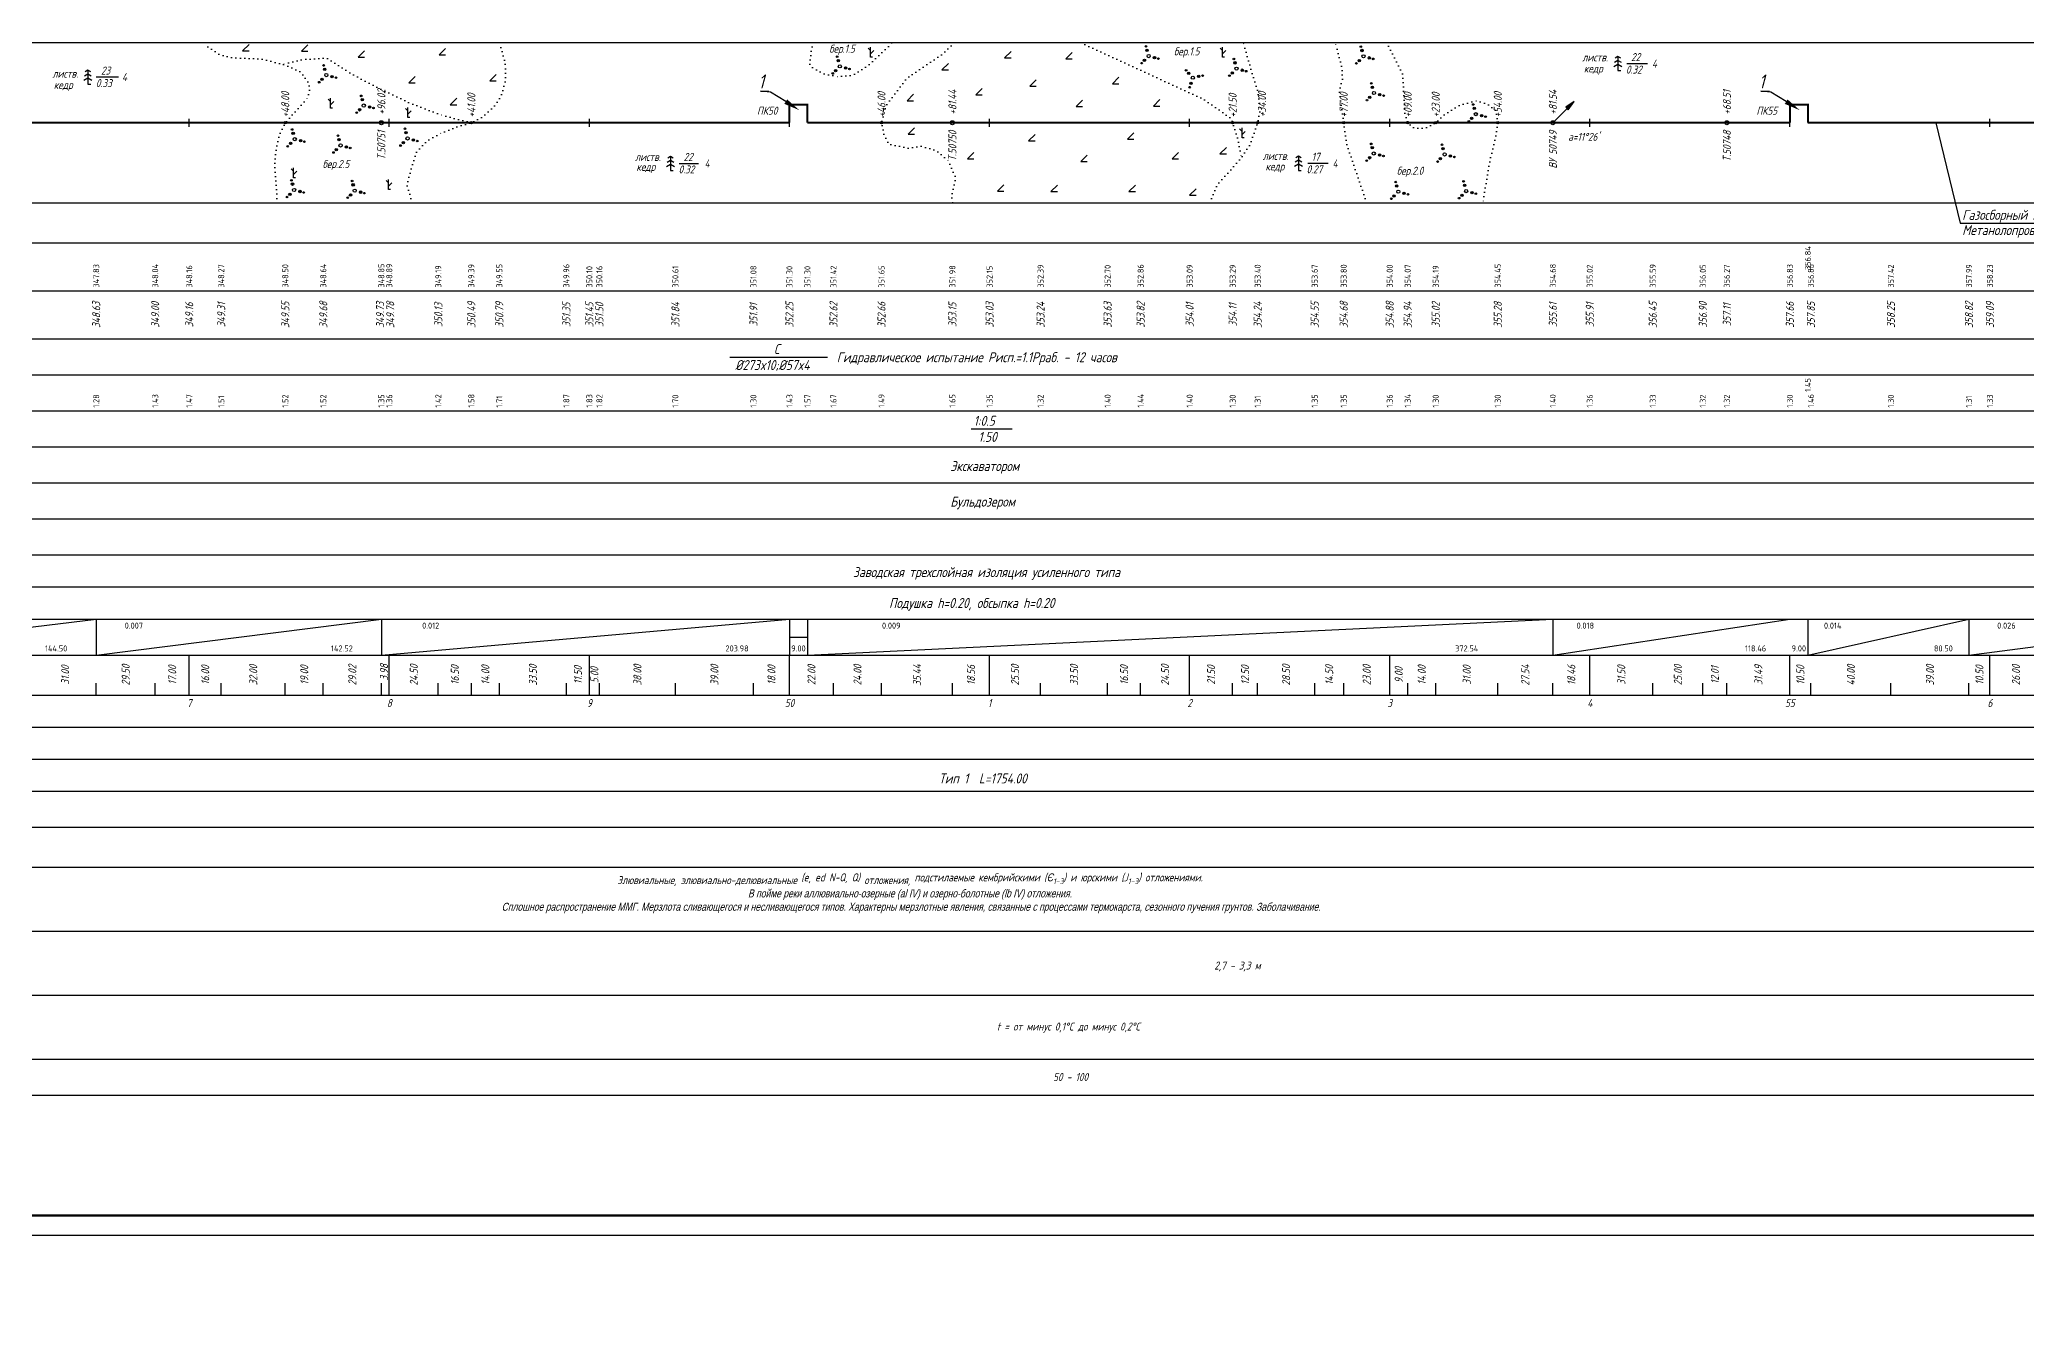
# Model space of a CAD drawing. Extents: x 0 to 1705, y -46 to 631.
# Drawn here: x 481.1 to 977.6, y 0 to 319.2 of the extents above; entities that cross this region are included whole.
import ezdxf
from ezdxf import colors
from ezdxf.entities.mleader import LeaderData, LeaderLine
from ezdxf.enums import TextEntityAlignment as Align
from ezdxf.math import Vec2, Vec3

# ---------------------------------------------------------------- set-up
doc = ezdxf.new("R2010")
doc.units = 0
doc.linetypes.add('ИИDot', pattern=[1, 0, -1])
doc.layers.add('ИИ_ОФОРМЛЕНИЕ_025', color=7, linetype='Continuous', lineweight=25)
doc.layers.add('ИИ_ПРОФИЛЬ_025', color=7, linetype='Continuous', lineweight=25)
doc.layers.add('Подвал', color=7, linetype='Continuous')
doc.layers.add('ТХ-Л', color=140, linetype='Continuous')
doc.styles.add('VNIPISIMPLEXCUR', font='simplex.shx', dxfattribs={"width": 0.8, "oblique": 15})

# ---------------------------------------------------------------- blocks, each defined once
blk = doc.blocks.new('ИИ04101')
at = {"linetype": 'Continuous', "lineweight": 25}
blk.add_hatch(color=0, dxfattribs=at).paths.add_polyline_path([(5, -0.44), (7.5, 0), (5, 0.44)])
at = {"color": 0, "linetype": 'Continuous', "lineweight": 25}
blk.add_lwpolyline([(7.5, 0), (0, 0)], dxfattribs=at)
blk.add_lwpolyline([(5, -0.44), (7.5, 0), (5, 0.44)], close=True, dxfattribs=at)
blk = doc.blocks.new('ИИ053952')
at = {"linetype": 'Continuous', "lineweight": 25}
h = blk.add_hatch(color=0, dxfattribs=at)
edge = h.paths.add_edge_path()
edge.add_arc((-1.31, 2.13), 0.2, 0, 360)
h = blk.add_hatch(color=0, dxfattribs=at)
edge = h.paths.add_edge_path()
edge.add_arc((-0.79, 1.28), 0.3, 0, 360)
h = blk.add_hatch(color=0, dxfattribs=at)
edge = h.paths.add_edge_path()
edge.add_arc((1.5, 0.04), 0.3, 0, 360)
h = blk.add_hatch(color=0, dxfattribs=at)
edge = h.paths.add_edge_path()
edge.add_arc((2.5, 0.07), 0.2, 0, 360)
h = blk.add_hatch(color=0, dxfattribs=at)
edge = h.paths.add_edge_path()
edge.add_arc((-1.19, -2.2), 0.2, 0, 360)
h = blk.add_hatch(color=0, dxfattribs=at)
edge = h.paths.add_edge_path()
edge.add_arc((-0.71, -1.32), 0.3, 0, 360)
at = {"color": 0, "linetype": 'Continuous', "lineweight": 25}
for centre, radius in [((-1.31, 2.13), 0.2), ((-0.79, 1.28), 0.3), ((0, 0), 0.4), ((1.5, 0.04), 0.3), ((2.5, 0.07), 0.2), ((-1.19, -2.2), 0.2), ((-0.71, -1.32), 0.3)]:
    blk.add_circle(centre, radius, dxfattribs=at)
blk = doc.blocks.new('ИИ05383')
at = {"color": 0, "linetype": 'Continuous', "lineweight": 25}
for points in [[(0, 1.66), (-0.59, 2.25)], [(0.5, 0), (0, 0), (0, 2.5)], [(0, 0.83), (0.83, 1.66)]]:
    blk.add_lwpolyline(points, dxfattribs=at)
blk = doc.blocks.new('ИИ05382')
at = {"color": 0, "linetype": 'Continuous', "lineweight": 25}
blk.add_lwpolyline([(1.6, 1.6), (0, 0), (1.6, 0)], dxfattribs=at)
blk = doc.blocks.new('ИИ03А2Х4')
at = {"color": 0, "linetype": 'Continuous', "lineweight": 25}
blk.add_lwpolyline([(0, 0), (0, 594), (1682, 594), (1682, 0)], close=True, dxfattribs=at)
at = {"color": 0, "linetype": 'Continuous', "lineweight": 50}
blk.add_lwpolyline([(20, 5), (20, 589), (1677, 589), (1677, 5)], close=True, dxfattribs=at)
at = {"color": 0, "linetype": 'Continuous', "style": 'VNIPISIMPLEXCUR', "oblique": 15, "width": 0.8, "flags": 8}
blk.add_attdef('FORMAT', text='', height=2.5, dxfattribs=at).set_placement((1677, 1.25), align=Align.RIGHT)
blk = doc.blocks.new('ИИ053672А')
at = {"color": 0, "linetype": 'Continuous'}
for points in [[(1, 0.92), (0, 1.5), (-1, 0.92)], [(0.85, 2.01), (0, 2.5), (-0.85, 2.01)], [(0.7, 3.1), (0, 3.5), (-0.7, 3.1)], [(0, 3.5), (0, 0), (0.7, 0)]]:
    blk.add_lwpolyline(points, dxfattribs=at)
at = {"color": 0, "linetype": 'Continuous', "style": 'VNIPISIMPLEXCUR', "oblique": 15, "width": 0.8}
blk.add_attdef('RACE2', text='', height=2, dxfattribs=at).set_placement((-2, 1.25), align=Align.TOP_RIGHT)
blk.add_attdef('RACE1', text='', height=2, dxfattribs=at).set_placement((-2, 2.25), align=Align.RIGHT)
blk.add_attdef('HEIGHT', (2, 2.25), '', height=2, dxfattribs=at)
blk.add_attdef('THICKNESS', text='', height=2, dxfattribs=at).set_placement((2, 1.25), align=Align.TOP_LEFT)
blk.add_attdef('DISTANCE', text='', height=2, dxfattribs=at).set_placement((8.5, 1.75), align=Align.MIDDLE_LEFT)
blk = doc.blocks.new('ИИ15002')
at = {"linetype": 'Continuous', "lineweight": 25}
h = blk.add_hatch(color=0, dxfattribs=at)
edge = h.paths.add_edge_path()
edge.add_arc((0, 0), 0.3, 0, 360)
at = {"color": 0, "linetype": 'Continuous', "lineweight": 25}
blk.add_circle((0, 0), 0.3, dxfattribs=at)
at = {"color": 0, "linetype": 'Continuous', "style": 'VNIPISIMPLEXCUR', "oblique": 15, "width": 0.8}
blk.add_attdef('STATIONING', (1, 1.3), '', height=2, rotation=90, dxfattribs=at)
at = {"color": 7, "linetype": 'Continuous', "style": 'VNIPISIMPLEXCUR', "oblique": 15, "width": 0.8}
blk.add_attdef('HEIGHT', text='', height=2, dxfattribs=at).set_placement((0, -1.3), align=Align.TOP_CENTER)

msp = doc.modelspace()

# ---------------------------------------------------------------- linework, layer by layer
at = {"layer": 'ИИ_ПРОФИЛЬ_025', "flags": 128}
for points in [[(118.499, 318.453), (1168.499, 318.453)], [(877.778, 313.211), (882.89, 313.211)], [(495.275, 309.946), (500.795, 309.946)], [(422.999, 298.453), (668.499, 298.453)], [(518.499, 297.453), (518.499, 299.453)], [(568.499, 297.453), (568.499, 299.453)], [(618.499, 297.453), (618.499, 299.453)], [(668.499, 297.453), (668.499, 299.453)], [(672.999, 298.453), (918.499, 298.453)], [(718.499, 297.453), (718.499, 299.453)], [(768.499, 297.453), (768.499, 299.453)], [(818.499, 297.453), (818.499, 299.453)], [(868.499, 297.453), (868.499, 299.453)], [(918.499, 297.453), (918.499, 299.453)], [(922.999, 298.453), (1168.499, 298.453)], [(968.499, 297.453), (968.499, 299.453)], [(640.966, 288.253), (645.775, 288.253)], [(798.031, 288.376), (803.142, 288.376)], [(118.499, 278.453), (1168.499, 278.453)], [(268.499, 268.453), (1168.499, 268.453)], [(268.499, 256.453), (1168.499, 256.453)], [(268.499, 244.453), (1168.499, 244.453)], [(268.499, 235.453), (1168.499, 235.453)], [(268.499, 226.453), (1168.499, 226.453)], [(268.499, 217.453), (1168.499, 217.453)], [(268.499, 208.453), (1168.499, 208.453)], [(268.499, 199.453), (1168.499, 199.453)], [(268.499, 190.453), (1168.499, 190.453)], [(268.499, 182.453), (1168.499, 182.453)], [(268.499, 174.453), (1168.499, 174.453)], [(118.499, 165.453), (1168.499, 165.453)], [(518.499, 155.453), (518.499, 165.453)], [(568.499, 155.453), (568.499, 165.453)], [(618.499, 155.453), (618.499, 165.453)], [(668.499, 155.453), (668.499, 165.453)], [(718.499, 155.453), (718.499, 165.453)], [(768.499, 155.453), (768.499, 165.453)], [(818.499, 155.453), (818.499, 165.453)], [(868.499, 155.453), (868.499, 165.453)], [(918.499, 155.453), (918.499, 165.453)], [(968.499, 155.453), (968.499, 165.453)], [(118.499, 155.453), (1168.499, 155.453)], [(495.249, 155.453), (495.249, 158.453)], [(509.999, 155.453), (509.999, 158.453)], [(526.499, 155.453), (526.499, 158.453)], [(542.499, 155.453), (542.499, 158.453)], [(551.999, 155.453), (551.999, 158.453)], [(566.509, 155.453), (566.509, 158.453)], [(580.749, 155.453), (580.749, 158.453)], [(588.999, 155.453), (588.999, 158.453)], [(595.999, 155.453), (595.999, 158.453)], [(612.749, 155.453), (612.749, 158.453)], [(620.999, 155.453), (620.999, 158.453)], [(639.999, 155.453), (639.999, 158.453)], [(659.499, 155.453), (659.499, 158.453)], [(679.499, 155.453), (679.499, 158.453)], [(691.499, 155.453), (691.499, 158.453)], [(709.219, 155.453), (709.219, 158.453)], [(731.249, 155.453), (731.249, 158.453)], [(747.999, 155.453), (747.999, 158.453)], [(756.249, 155.453), (756.249, 158.453)], [(779.249, 155.453), (779.249, 158.453)], [(785.499, 155.453), (785.499, 158.453)], [(799.749, 155.453), (799.749, 158.453)], [(806.999, 155.453), (806.999, 158.453)], [(822.999, 155.453), (822.999, 158.453)], [(829.999, 155.453), (829.999, 158.453)], [(845.499, 155.453), (845.499, 158.453)], [(859.269, 155.453), (859.269, 158.453)], [(884.249, 155.453), (884.249, 158.453)], [(896.749, 155.453), (896.749, 158.453)], [(902.754, 155.453), (902.754, 158.453)], [(923.749, 155.453), (923.749, 158.453)], [(943.749, 155.453), (943.749, 158.453)], [(963.249, 155.453), (963.249, 158.453)], [(268.499, 147.453), (1168.499, 147.453)], [(268.499, 139.453), (1168.499, 139.453)], [(268.499, 131.453), (1168.499, 131.453)], [(268.499, 122.453), (1168.499, 122.453)], [(268.499, 112.453), (1168.499, 112.453)], [(268.499, 96.453), (1168.499, 96.453)], [(268.499, 80.453), (1168.499, 80.453)], [(118.499, 64.453), (1168.499, 64.453)], [(118.499, 55.453), (1168.499, 55.453)], [(118.499, 25.453), (1168.499, 25.453)]]:
    msp.add_lwpolyline(points, dxfattribs=at)
at = {"layer": 'ИИ_ПРОФИЛЬ_025', "linetype": 'ИИDot', "flags": 128}
for points in [[(540.494, 278.453), (540.214, 283.123), (539.805, 287.78), (540.267, 292.377), (541.19, 295.854), (542.499, 298.453), (547.978, 304.478), (548.602, 306.267), (548.345, 308.414), (546.297, 311.185), (542.004, 313.038), (536.382, 314.394), (529.45, 314.656), (526.217, 315.408), (522.993, 317.539), (522.618, 318.453)], [(574.201, 278.453), (572.915, 282.973), (573.934, 286.766), (575.308, 291.12), (577.952, 293.959), (581.354, 295.814), (585.344, 297.401), (588.999, 298.453), (591.789, 299.885), (595.201, 303.07), (596.633, 305.659), (597.523, 309.013), (597.48, 313.403), (596.452, 317.036), (595.922, 318.453)], [(674.479, 318.453), (673.997, 316.814), (673.57, 313.107), (674.121, 312.284), (677.438, 310.516), (680.468, 310.023), (684.392, 310.323), (688.315, 312.871), (694.254, 318.453)], [(709.677, 318.453), (706.789, 315.622), (697.867, 309.593), (692.653, 302.81), (691.499, 298.453), (692.005, 296.212), (692.104, 295.598), (693.358, 293.115), (698.093, 292.12), (701.408, 292.6), (705.305, 291.455), (708.163, 289.029), (710.049, 284.642), (709.006, 280.191), (709.244, 278.453)], [(741.3, 318.453), (758.182, 310.672), (772.079, 304.277), (778.779, 299.593), (779.249, 298.453), (780.597, 294.23), (781.405, 289.614)], [(773.55, 278.453), (775.314, 282.871), (781.405, 289.614), (783.609, 293.064), (785.499, 298.453), (786.219, 301.945), (785.4, 306.811), (783.951, 311.334), (781.924, 318.453)], [(812.74, 278.453), (807.784, 292.962), (806.999, 298.453), (805.903, 306.308), (806.676, 309.248), (806.636, 311.885), (804.923, 318.453)], [(817.552, 318.453), (818.379, 317.332), (821.732, 310.555), (822.289, 300.666), (822.999, 298.453), (824.674, 297.069), (827.396, 297.084), (829.999, 298.453), (831.739, 300.152), (835.661, 302.71), (840.098, 303.94), (842.933, 303.108), (845.082, 301.481), (845.499, 298.453), (844.826, 294.135), (843.573, 289.254), (841.75, 278.453)], [(588.999, 298.453), (581.485, 300.359), (573.577, 303.42), (567.106, 306.485), (559.186, 310.556), (552.915, 314.628), (546.687, 314.228), (542.004, 313.038)]]:
    msp.add_lwpolyline(points, dxfattribs=at)
at = {"layer": 'ИИ_ПРОФИЛЬ_025'}
for centre in [(566.509, 298.453), (709.219, 298.453), (859.269, 298.453), (902.754, 298.453)]:
    msp.add_circle(centre, 0.5, dxfattribs=at)
at = {"layer": 'Подвал'}
for p, q in [((422.999, 165.453), (495.249, 174.453)), ((495.249, 174.453), (495.249, 165.453)), ((495.249, 174.453), (495.249, 165.453)), ((495.249, 165.453), (566.508, 174.453)), ((566.508, 174.453), (566.508, 165.453)), ((566.508, 174.453), (566.508, 165.453)), ((566.508, 165.453), (668.499, 174.453)), ((668.499, 174.453), (668.499, 165.453)), ((668.499, 174.453), (668.499, 165.453)), ((672.999, 174.453), (672.999, 165.453)), ((672.999, 174.453), (672.999, 165.453)), ((672.999, 165.453), (859.269, 174.453)), ((859.269, 174.453), (859.269, 165.453)), ((859.269, 174.453), (859.269, 165.453)), ((859.269, 165.453), (918.499, 174.453)), ((922.999, 174.453), (922.999, 165.453)), ((922.999, 174.453), (922.999, 165.453)), ((922.999, 165.453), (963.249, 174.453)), ((963.249, 174.453), (963.249, 165.453)), ((963.249, 174.453), (963.249, 165.453)), ((963.249, 165.453), (1033.859, 174.453)), ((668.499, 169.953), (672.999, 169.953))]:
    msp.add_line(p, q, dxfattribs=at)
at = {"layer": 'ТХ-Л', "const_width": 0.5}
for points in [[(668.499, 298.453), (668.499, 302.953), (672.999, 302.953), (672.999, 298.453)], [(918.499, 298.453), (918.499, 302.953), (922.999, 302.953), (922.999, 298.453)], [(422.999, 298.453), (668.499, 298.453)], [(672.999, 298.453), (918.499, 298.453)], [(922.999, 298.453), (1168.499, 298.453)]]:
    msp.add_lwpolyline(points, dxfattribs=at)
at = {"layer": 'ТХ-Л', "flags": 128}
msp.add_lwpolyline([(954.961, 298.453), (961.085, 273.391), (1008.174, 273.391)], dxfattribs=at)
at = {"layer": 'ТХ-Л'}
for points in [[(653.6, 239.886), (677.988, 239.886)], [(713.915, 221.952), (724.172, 221.952)]]:
    msp.add_lwpolyline(points, dxfattribs=at)

# ---------------------------------------------------------------- block references
at = {"layer": 'ИИ_ОФОРМЛЕНИЕ_025'}
msp.add_blockref('ИИ03А2Х4', (23.499, 20.453), dxfattribs=at)
at = {"layer": 'ИИ_ПРОФИЛЬ_025'}
for name, p, rotation in [('ИИ05382', (531.853, 316.389), 359.9998644233978), ('ИИ05382', (546.519, 316.329), 359.9998644233978), ('ИИ053952', (758.268, 315.101), 343.6268088678422), ('ИИ053952', (552.745, 310.346), 343.6268088678422), ('ИИ05382', (560.74, 314.815), 359.9998644233978), ('ИИ05382', (580.966, 315.391), 359.9998644233978), ('ИИ053952', (681.083, 312.532), 343.6268088678422), ('ИИ05383', (688.788, 314.848), 359.9998644233978), ('ИИ05382', (706.614, 311.685), 359.9998644233978), ('ИИ05382', (722.278, 314.676), 359.9998644233978), ('ИИ05382', (737.542, 314.377), 359.9998644233978), ('ИИ05383', (776.729, 314.852), 359.9998644233978), ('ИИ053952', (780.214, 311.958), 343.6268088678422), ('ИИ053952', (811.946, 315.039), 343.6268088678422), ('ИИ05382', (573.4, 308.403), 359.9998644233978), ('ИИ05382', (593.608, 308.881), 359.9998644233978), ('ИИ05382', (728.563, 307.596), 359.9998644233978), ('ИИ05382', (749.215, 308.194), 359.9998644233978), ('ИИ053952', (769.298, 309.702), 10.56827929722244), ('ИИ053952', (814.563, 305.865), 343.6268088678422), ('ИИ05383', (553.844, 302.066), 359.9998644233978), ('ИИ053952', (562.122, 302.739), 343.6268088678422), ('ИИ05382', (583.743, 302.946), 359.9998644233978), ('ИИ05382', (697.884, 303.953), 359.9998644233978), ('ИИ05382', (715.095, 305.402), 359.9998644233978), ('ИИ05382', (740.136, 302.51), 359.9998644233978), ('ИИ05382', (759.491, 302.61), 359.9998644233978), ('ИИ053952', (840.03, 300.587), 343.6268088678422), ('ИИ04101', (859.269, 298.453), 45), ('ИИ05383', (573.161, 299.765), 359.9998644233978), ('ИИ053952', (544.869, 294.348), 343.6268088678422), ('ИИ053952', (556.312, 292.78), 343.6268088678422), ('ИИ053952', (573.068, 294.518), 343.6268088678422), ('ИИ05382', (698.131, 295.605), 359.9998644233978), ('ИИ05382', (728.264, 293.934), 359.9998644233978), ('ИИ05382', (752.935, 294.325), 359.9998644233978), ('ИИ05383', (781.591, 294.635), 359.9998644233978), ('ИИ053952', (814.519, 290.75), 343.6268088678422), ('ИИ053952', (832.233, 290.523), 343.6268088678422), ('ИИ05382', (712.999, 289.447), 359.9998644233978), ('ИИ05382', (741.334, 288.749), 359.9998644233978), ('ИИ05382', (764.109, 289.439), 359.9998644233978), ('ИИ05382', (776.081, 290.635), 359.9998644233978), ('ИИ053952', (544.7, 281.652), 343.6268088678422), ('ИИ05383', (544.571, 284.702), 359.9998644233978), ('ИИ053952', (559.858, 281.483), 343.6268088678422), ('ИИ05383', (568.307, 281.779), 359.9998644233978), ('ИИ053952', (820.651, 281.216), 343.6268088678422), ('ИИ053952', (837.608, 281.368), 343.6268088678422), ('ИИ05382', (720.482, 281.369), 359.9998644233978), ('ИИ05382', (733.851, 281.269), 359.9998644233978), ('ИИ05382', (753.334, 281.261), 359.9998644233978), ('ИИ05382', (768.498, 280.364), 359.9998644233978)]:
    msp.add_blockref(name, p, dxfattribs=dict(at, rotation=rotation))
ref = msp.add_blockref('ИИ053672А', (875.538, 311.471), dxfattribs=dict(at, rotation=359.9998644233978))
ref.add_attrib('RACE1', 'листв.', dxfattribs={"layer": '0', "color": 0, "linetype": 'Continuous', "height": 2, "rotation": 359.99986, "style": 'VNIPISIMPLEXCUR', "oblique": 15, "width": 0.8}).set_placement((873.041, 313.787), align=Align.RIGHT)
ref.add_attrib('RACE2', 'кедр', dxfattribs={"layer": '0', "color": 0, "linetype": 'Continuous', "height": 2, "rotation": 359.99986, "style": 'VNIPISIMPLEXCUR', "oblique": 15, "width": 0.8}).set_placement((871.744, 312.997), align=Align.TOP_RIGHT)
ref.add_attrib('HEIGHT', '22', (878.82, 313.85), dxfattribs={"layer": '0', "color": 0, "linetype": 'Continuous', "height": 2, "rotation": 359.99986, "style": 'VNIPISIMPLEXCUR', "oblique": 15, "width": 0.8})
ref.add_attrib('THICKNESS', '0.32', dxfattribs={"layer": '0', "color": 0, "linetype": 'Continuous', "height": 2, "rotation": 359.99986, "style": 'VNIPISIMPLEXCUR', "oblique": 15, "width": 0.8}).set_placement((877.538, 312.721), align=Align.TOP_LEFT)
ref.add_attrib('DISTANCE', '4', dxfattribs={"layer": '0', "color": 0, "linetype": 'Continuous', "height": 2, "rotation": 359.99986, "style": 'VNIPISIMPLEXCUR', "oblique": 15, "width": 0.8}).set_placement((884.038, 313.221), align=Align.MIDDLE_LEFT)
ref = msp.add_blockref('ИИ053672А', (493.177, 308.096), dxfattribs=dict(at, rotation=359.9998644233978))
ref.add_attrib('RACE1', 'листв.', dxfattribs={"layer": '0', "color": 0, "linetype": 'Continuous', "height": 2, "rotation": 359.99986, "style": 'VNIPISIMPLEXCUR', "oblique": 15, "width": 0.8}).set_placement((490.725, 309.702), align=Align.RIGHT)
ref.add_attrib('RACE2', 'кедр', dxfattribs={"layer": '0', "color": 0, "linetype": 'Continuous', "height": 2, "rotation": 359.99986, "style": 'VNIPISIMPLEXCUR', "oblique": 15, "width": 0.8}).set_placement((489.372, 308.886), align=Align.TOP_RIGHT)
ref.add_attrib('HEIGHT', '23', (496.46, 310.475), dxfattribs={"layer": '0', "color": 0, "linetype": 'Continuous', "height": 2, "rotation": 359.99986, "style": 'VNIPISIMPLEXCUR', "oblique": 15, "width": 0.8})
ref.add_attrib('THICKNESS', '0.33', dxfattribs={"layer": '0', "color": 0, "linetype": 'Continuous', "height": 2, "rotation": 359.99986, "style": 'VNIPISIMPLEXCUR', "oblique": 15, "width": 0.8}).set_placement((495.177, 309.346), align=Align.TOP_LEFT)
ref.add_attrib('DISTANCE', '4', dxfattribs={"layer": '0', "color": 0, "linetype": 'Continuous', "height": 2, "rotation": 359.99986, "style": 'VNIPISIMPLEXCUR', "oblique": 15, "width": 0.8}).set_placement((501.677, 309.846), align=Align.MIDDLE_LEFT)
for p, values in [((542.499, 298.453), {'STATIONING': '+48.00'}), ((588.999, 298.453), {'STATIONING': '+41.00'}), ((691.499, 298.453), {'STATIONING': '+46.00'}), ((779.249, 298.453), {'STATIONING': '+21.50'}), ((806.999, 298.453), {'STATIONING': '+77.00'}), ((822.999, 298.453), {'STATIONING': '+09.00'}), ((829.999, 298.453), {'STATIONING': '+23.00'}), ((845.499, 298.453), {'STATIONING': '+54.00'})]:
    msp.add_blockref('ИИ15002', p, dxfattribs=at).add_auto_attribs(values)
ref = msp.add_blockref('ИИ15002', (785.499, 298.453), dxfattribs=at)
ref.add_attrib('STATIONING', '+34.00', (787.59, 299.876), dxfattribs={"layer": '0', "color": 0, "linetype": 'Continuous', "height": 2, "rotation": 90, "style": 'VNIPISIMPLEXCUR', "oblique": 15, "width": 0.8})
ref = msp.add_blockref('ИИ053672А', (638.771, 286.527), dxfattribs=dict(at, rotation=359.9998644233978))
ref.add_attrib('RACE1', 'листв.', dxfattribs={"layer": '0', "color": 0, "linetype": 'Continuous', "height": 2, "rotation": 359.99986, "style": 'VNIPISIMPLEXCUR', "oblique": 15, "width": 0.8}).set_placement((636.319, 288.901), align=Align.RIGHT)
ref.add_attrib('RACE2', 'кедр', dxfattribs={"layer": '0', "color": 0, "linetype": 'Continuous', "height": 2, "rotation": 359.99986, "style": 'VNIPISIMPLEXCUR', "oblique": 15, "width": 0.8}).set_placement((634.966, 288.415), align=Align.TOP_RIGHT)
ref.add_attrib('HEIGHT', '22', (642.053, 288.905), dxfattribs={"layer": '0', "color": 0, "linetype": 'Continuous', "height": 2, "rotation": 359.99986, "style": 'VNIPISIMPLEXCUR', "oblique": 15, "width": 0.8})
ref.add_attrib('THICKNESS', '0.32', dxfattribs={"layer": '0', "color": 0, "linetype": 'Continuous', "height": 2, "rotation": 359.99986, "style": 'VNIPISIMPLEXCUR', "oblique": 15, "width": 0.8}).set_placement((640.771, 287.777), align=Align.TOP_LEFT)
ref.add_attrib('DISTANCE', '4', dxfattribs={"layer": '0', "color": 0, "linetype": 'Continuous', "height": 2, "rotation": 359.99986, "style": 'VNIPISIMPLEXCUR', "oblique": 15, "width": 0.8}).set_placement((647.271, 288.277), align=Align.MIDDLE_LEFT)
ref = msp.add_blockref('ИИ053672А', (795.709, 286.552), dxfattribs=dict(at, rotation=359.9998644233978))
ref.add_attrib('RACE1', 'листв.', dxfattribs={"layer": '0', "color": 0, "linetype": 'Continuous', "height": 2, "rotation": 359.99986, "style": 'VNIPISIMPLEXCUR', "oblique": 15, "width": 0.8}).set_placement((793.194, 289.146), align=Align.RIGHT)
ref.add_attrib('RACE2', 'кедр', dxfattribs={"layer": '0', "color": 0, "linetype": 'Continuous', "height": 2, "rotation": 359.99986, "style": 'VNIPISIMPLEXCUR', "oblique": 15, "width": 0.8}).set_placement((792.17, 288.525), align=Align.TOP_RIGHT)
ref.add_attrib('HEIGHT', '17', (798.991, 288.931), dxfattribs={"layer": '0', "color": 0, "linetype": 'Continuous', "height": 2, "rotation": 359.99986, "style": 'VNIPISIMPLEXCUR', "oblique": 15, "width": 0.8})
ref.add_attrib('THICKNESS', '0.27', dxfattribs={"layer": '0', "color": 0, "linetype": 'Continuous', "height": 2, "rotation": 359.99986, "style": 'VNIPISIMPLEXCUR', "oblique": 15, "width": 0.8}).set_placement((797.709, 287.802), align=Align.TOP_LEFT)
ref.add_attrib('DISTANCE', '4', dxfattribs={"layer": '0', "color": 0, "linetype": 'Continuous', "height": 2, "rotation": 359.99986, "style": 'VNIPISIMPLEXCUR', "oblique": 15, "width": 0.8}).set_placement((804.209, 288.302), align=Align.MIDDLE_LEFT)

# ---------------------------------------------------------------- texts
at = {"layer": 'ИИ_ПРОФИЛЬ_025', "style": 'VNIPISIMPLEXCUR', "oblique": 15, "width": 0.8}
for s, p in [('бер.1.5', (678.443, 315.939)), ('бер.1.5', (764.576, 315.274)), ('бер.2.5', (551.825, 287.146)), ('бер.2.0', (820.273, 285.454))]:
    msp.add_text(s, height=2, rotation=359.99986, dxfattribs=at).set_placement(p)
for s, p in [('+96.02', (566.509, 300.453)), ('+81.44', (709.219, 300.453)), ('+81.54', (859.269, 300.453)), ('+68.51', (902.754, 300.453))]:
    msp.add_text(s, height=2, rotation=90, dxfattribs=at).set_placement(p, align=Align.MIDDLE_LEFT)
for s, p in [('ПК50', (662.934, 300.453)), ('ПК55', (912.738, 300.453)), ('7', (518.499, 152.453)), ('8', (568.499, 152.453)), ('9', (618.499, 152.453)), ('50', (668.499, 152.453)), ('1', (718.499, 152.453)), ('2', (768.499, 152.453)), ('3', (818.499, 152.453)), ('4', (868.499, 152.453)), ('55', (918.499, 152.453)), ('6', (968.499, 152.453))]:
    msp.add_text(s, height=2, dxfattribs=at).set_placement(p, align=Align.CENTER)
for s, p in [('Т.50751', (566.509, 296.453)), ('Т.50750', (709.219, 296.453)), ('ВУ 50749', (859.269, 296.453)), ('Т.50748', (902.754, 296.453))]:
    msp.add_text(s, height=2, rotation=90, dxfattribs=at).set_placement(p, align=Align.MIDDLE_RIGHT)
msp.add_text("a=11°26'", height=2, dxfattribs=at).set_placement((863.105, 293.923))
for s, p in [('348.63', (496.249, 250.453)), ('349.00', (510.999, 250.453)), ('349.16', (519.499, 250.453)), ('349.31', (527.499, 250.453)), ('349.55', (543.499, 250.453)), ('349.68', (552.999, 250.453)), ('349.73', (567.196, 250.453)), ('349.78', (569.733, 250.453)), ('350.13', (581.749, 250.453)), ('350.49', (589.999, 250.453)), ('350.79', (596.999, 250.453)), ('351.35', (613.749, 250.453)), ('351.45', (619.499, 250.453)), ('351.50', (621.999, 250.453)), ('351.84', (640.999, 250.453)), ('351.91', (660.499, 250.453)), ('352.25', (669.499, 250.453)), ('352.62', (680.499, 250.453)), ('352.66', (692.499, 250.453)), ('353.15', (710.219, 250.453)), ('353.03', (719.499, 250.453)), ('353.24', (732.249, 250.453)), ('353.63', (748.999, 250.453)), ('353.82', (757.249, 250.453)), ('354.01', (769.499, 250.453)), ('354.11', (780.249, 250.453)), ('354.24', (786.499, 250.453)), ('354.55', (800.749, 250.453)), ('354.68', (807.999, 250.453)), ('354.88', (819.499, 250.453)), ('354.94', (823.999, 250.453)), ('355.02', (830.999, 250.453)), ('355.28', (846.499, 250.453)), ('355.61', (860.269, 250.453)), ('355.91', (869.499, 250.453)), ('356.45', (885.249, 250.453)), ('356.90', (897.749, 250.453)), ('357.11', (903.754, 250.453)), ('357.66', (919.499, 250.453)), ('357.85', (924.749, 250.453)), ('358.25', (944.749, 250.453)), ('358.82', (964.249, 250.453)), ('359.09', (969.499, 250.453))]:
    msp.add_text(s, height=2, rotation=90, dxfattribs=at).set_placement(p, align=Align.CENTER)
for s, p in [('31.00', (487.499, 160.453)), ('29.50', (502.624, 160.453)), ('17.00', (514.249, 160.453)), ('16.00', (522.499, 160.453)), ('32.00', (534.499, 160.453)), ('19.00', (547.249, 160.453)), ('29.02', (559.254, 160.453)), ('3.98', (567.17, 161.133)), ('24.50', (574.624, 160.453)), ('16.50', (584.874, 160.453)), ('14.00', (592.499, 160.453)), ('33.50', (604.374, 160.453)), ('11.50', (615.624, 160.453)), ('5.00', (619.749, 160.453)), ('38.00', (630.499, 160.453)), ('39.00', (649.749, 160.453)), ('18.00', (663.999, 160.453)), ('22.00', (673.999, 160.453)), ('24.00', (685.499, 160.453)), ('35.44', (700.359, 160.453)), ('18.56', (713.859, 160.453)), ('25.50', (724.874, 160.453)), ('33.50', (739.624, 160.453)), ('16.50', (752.124, 160.453)), ('24.50', (762.374, 160.453)), ('21.50', (773.874, 160.453)), ('12.50', (782.374, 160.453)), ('28.50', (792.624, 160.453)), ('14.50', (803.374, 160.453)), ('23.00', (812.749, 160.453)), ('9.00', (820.749, 160.453)), ('14.00', (826.499, 160.453)), ('31.00', (837.749, 160.453)), ('27.54', (852.384, 160.453)), ('18.46', (863.884, 160.453)), ('31.50', (876.374, 160.453)), ('25.00', (890.499, 160.453)), ('12.01', (899.752, 160.453)), ('31.49', (910.627, 160.453)), ('10.50', (921.124, 160.453)), ('40.00', (933.749, 160.453)), ('39.00', (953.499, 160.453)), ('10.50', (965.874, 160.453)), ('26.00', (974.999, 160.453))]:
    msp.add_text(s, height=2, rotation=90, dxfattribs=at).set_placement(p, align=Align.MIDDLE_CENTER)
for s, p in [('2,7 - 3,3 м', (780.453, 88.872)), ('t = от минус 0,1%%DC до минус 0,2%%DC ', (738.743, 73.636)), ('50 - 100', (738.743, 61.027))]:
    msp.add_text(s, height=2, dxfattribs=at).set_placement(p, align=Align.TOP_CENTER)
at = {"layer": 'ИИ_ПРОФИЛЬ_025', "insert": (698.613, 110.228), "char_height": 2, "width": 248.67014, "attachment_point": 2, "style": 'VNIPISIMPLEXCUR'}
msp.add_mtext('Элювиальные, элювиально-делювиальные {\\A1;(e, ed N-Q, Q)} отложени{\\A1;я, подстилаемые кембрийскими (\\fArial|b0|i0|c204|p34;Є\\Fsimplex|c204;\\H0.7x;\\S^ 1-3;\\H1.4286x;) и \\H0.99998x;юрскими (J\\H0.7x;\\S^ 1-3;\\H1.4286x;) отложениями.\\P\\Fc:\\3dservice\\simplex|c204;\\H0.99998x;В пойме реки аллювиально-озерные (al IV) и озерно-болотные (lb IV) отложения.\\P Сплошное распространение ММГ. Мерзлота сливающегося и несливающегося типов. Характерны мерзлотные явления, связанные с процессами термокарста, сезонного пучения грунтов. Заболачивание.}', dxfattribs=at)
at = {"layer": 'Подвал', "char_height": 1.5, "attachment_point": 4, "rotation": 89.99998, "style": 'VNIPISIMPLEXCUR'}
for s, insert in [('\\W0.800;\\W0.8;\\Q0.0;356.84', (922.999, 261.653)), ('\\W0.800;\\W0.8;\\Q0.0;347.83', (495.249, 257.253)), ('\\W0.800;\\W0.8;\\Q0.0;348.04', (509.999, 257.253)), ('\\W0.800;\\W0.8;\\Q0.0;348.16', (518.499, 257.253)), ('\\W0.800;\\W0.8;\\Q0.0;348.27', (526.499, 257.253)), ('\\W0.800;\\W0.8;\\Q0.0;348.50', (542.499, 257.253)), ('\\W0.800;\\W0.8;\\Q0.0;348.64', (551.999, 257.253)), ('\\W0.800;\\W0.8;\\Q0.0;348.85', (566.508, 257.253)), ('\\W0.800;\\W0.8;\\Q0.0;348.89', (568.499, 257.253)), ('\\W0.800;\\W0.8;\\Q0.0;349.19', (580.749, 257.253)), ('\\W0.800;\\W0.8;\\Q0.0;349.39', (588.999, 257.253)), ('\\W0.800;\\W0.8;\\Q0.0;349.55', (595.999, 257.253)), ('\\W0.800;\\W0.8;\\Q0.0;349.96', (612.749, 257.253)), ('\\W0.800;\\W0.8;\\Q0.0;350.10', (618.499, 257.253)), ('\\W0.800;\\W0.8;\\Q0.0;350.16', (620.999, 257.253)), ('\\W0.800;\\W0.8;\\Q0.0;350.61', (639.999, 257.253)), ('\\W0.800;\\W0.8;\\Q0.0;351.08', (659.499, 257.253)), ('\\W0.800;\\W0.8;\\Q0.0;351.30', (668.499, 257.253)), ('\\W0.800;\\W0.8;\\Q0.0;351.30', (672.999, 257.253)), ('\\W0.800;\\W0.8;\\Q0.0;351.42', (679.499, 257.253)), ('\\W0.800;\\W0.8;\\Q0.0;351.65', (691.499, 257.253)), ('\\W0.800;\\W0.8;\\Q0.0;351.98', (709.219, 257.253)), ('\\W0.800;\\W0.8;\\Q0.0;352.15', (718.499, 257.253)), ('\\W0.800;\\W0.8;\\Q0.0;352.39', (731.249, 257.253)), ('\\W0.800;\\W0.8;\\Q0.0;352.70', (747.999, 257.253)), ('\\W0.800;\\W0.8;\\Q0.0;352.86', (756.249, 257.253)), ('\\W0.800;\\W0.8;\\Q0.0;353.09', (768.499, 257.253)), ('\\W0.800;\\W0.8;\\Q0.0;353.29', (779.249, 257.253)), ('\\W0.800;\\W0.8;\\Q0.0;353.40', (785.499, 257.253)), ('\\W0.800;\\W0.8;\\Q0.0;353.67', (799.749, 257.253)), ('\\W0.800;\\W0.8;\\Q0.0;353.80', (806.999, 257.253)), ('\\W0.800;\\W0.8;\\Q0.0;354.00', (818.499, 257.253)), ('\\W0.800;\\W0.8;\\Q0.0;354.07', (822.999, 257.253)), ('\\W0.800;\\W0.8;\\Q0.0;354.19', (829.999, 257.253)), ('\\W0.800;\\W0.8;\\Q0.0;354.45', (845.499, 257.253)), ('\\W0.800;\\W0.8;\\Q0.0;354.68', (859.269, 257.253)), ('\\W0.800;\\W0.8;\\Q0.0;355.02', (868.499, 257.253)), ('\\W0.800;\\W0.8;\\Q0.0;355.59', (884.249, 257.253)), ('\\W0.800;\\W0.8;\\Q0.0;356.05', (896.749, 257.253)), ('\\W0.800;\\W0.8;\\Q0.0;356.27', (902.754, 257.253)), ('\\W0.800;\\W0.8;\\Q0.0;356.83', (918.499, 257.253)), ('\\W0.800;\\W0.8;\\Q0.0;356.86', (923.749, 257.253)), ('\\W0.800;\\W0.8;\\Q0.0;357.42', (943.749, 257.253)), ('\\W0.800;\\W0.8;\\Q0.0;357.99', (963.249, 257.253)), ('\\W0.800;\\W0.8;\\Q0.0;358.23', (968.499, 257.253)), ('\\W0.800;\\W0.8;\\Q0.0;1.45', (922.999, 231.224)), ('\\W0.800;\\W0.8;\\Q0.0;1.28', (495.249, 227.253)), ('\\W0.800;\\W0.8;\\Q0.0;1.43', (509.999, 227.253)), ('\\W0.800;\\W0.8;\\Q0.0;1.47', (518.499, 227.253)), ('\\W0.800;\\W0.8;\\Q0.0;1.51', (526.499, 227.253)), ('\\W0.800;\\W0.8;\\Q0.0;1.52', (542.499, 227.253)), ('\\W0.800;\\W0.8;\\Q0.0;1.52', (551.999, 227.253)), ('\\W0.800;\\W0.8;\\Q0.0;1.35', (566.508, 227.253)), ('\\W0.800;\\W0.8;\\Q0.0;1.36', (568.499, 227.253)), ('\\W0.800;\\W0.8;\\Q0.0;1.42', (580.749, 227.253)), ('\\W0.800;\\W0.8;\\Q0.0;1.58', (588.999, 227.253)), ('\\W0.800;\\W0.8;\\Q0.0;1.71', (595.999, 227.253)), ('\\W0.800;\\W0.8;\\Q0.0;1.87', (612.749, 227.253)), ('\\W0.800;\\W0.8;\\Q0.0;1.83', (618.499, 227.253)), ('\\W0.800;\\W0.8;\\Q0.0;1.82', (620.999, 227.253)), ('\\W0.800;\\W0.8;\\Q0.0;1.70', (639.999, 227.253)), ('\\W0.800;\\W0.8;\\Q0.0;1.30', (659.499, 227.253)), ('\\W0.800;\\W0.8;\\Q0.0;1.43', (668.499, 227.253)), ('\\W0.800;\\W0.8;\\Q0.0;1.57', (672.999, 227.253)), ('\\W0.800;\\W0.8;\\Q0.0;1.67', (679.499, 227.253)), ('\\W0.800;\\W0.8;\\Q0.0;1.49', (691.499, 227.253)), ('\\W0.800;\\W0.8;\\Q0.0;1.65', (709.219, 227.253)), ('\\W0.800;\\W0.8;\\Q0.0;1.35', (718.499, 227.253)), ('\\W0.800;\\W0.8;\\Q0.0;1.32', (731.249, 227.253)), ('\\W0.800;\\W0.8;\\Q0.0;1.40', (747.999, 227.253)), ('\\W0.800;\\W0.8;\\Q0.0;1.44', (756.249, 227.253)), ('\\W0.800;\\W0.8;\\Q0.0;1.40', (768.499, 227.253)), ('\\W0.800;\\W0.8;\\Q0.0;1.30', (779.249, 227.253)), ('\\W0.800;\\W0.8;\\Q0.0;1.31', (785.499, 227.253)), ('\\W0.800;\\W0.8;\\Q0.0;1.35', (799.749, 227.253)), ('\\W0.800;\\W0.8;\\Q0.0;1.35', (806.999, 227.253)), ('\\W0.800;\\W0.8;\\Q0.0;1.36', (818.499, 227.253)), ('\\W0.800;\\W0.8;\\Q0.0;1.34', (822.999, 227.253)), ('\\W0.800;\\W0.8;\\Q0.0;1.30', (829.999, 227.253)), ('\\W0.800;\\W0.8;\\Q0.0;1.30', (845.499, 227.253)), ('\\W0.800;\\W0.8;\\Q0.0;1.40', (859.269, 227.253)), ('\\W0.800;\\W0.8;\\Q0.0;1.36', (868.499, 227.253)), ('\\W0.800;\\W0.8;\\Q0.0;1.33', (884.249, 227.253)), ('\\W0.800;\\W0.8;\\Q0.0;1.32', (896.749, 227.253)), ('\\W0.800;\\W0.8;\\Q0.0;1.32', (902.754, 227.253)), ('\\W0.800;\\W0.8;\\Q0.0;1.30', (918.499, 227.253)), ('\\W0.800;\\W0.8;\\Q0.0;1.46', (923.749, 227.253)), ('\\W0.800;\\W0.8;\\Q0.0;1.30', (943.749, 227.253)), ('\\W0.800;\\W0.8;\\Q0.0;1.31', (963.249, 227.253)), ('\\W0.800;\\W0.8;\\Q0.0;1.33', (968.499, 227.253))]:
    msp.add_mtext(s, dxfattribs=dict(at, insert=insert))
at = {"layer": 'Подвал', "char_height": 1.5, "style": 'VNIPISIMPLEXCUR'}
for s, insert, attachment_point in [('\\W0.800;\\W0.8;\\Q0.0;0.007', (502.375, 173.553), 1), ('\\W0.800;\\W0.8;\\Q0.0;0.012', (576.707, 173.553), 1), ('\\W0.800;\\W0.8;\\Q0.0;0.009', (691.626, 173.553), 1), ('\\W0.800;\\W0.8;\\Q0.0;0.018', (865.192, 173.553), 1), ('\\W0.800;\\W0.8;\\Q0.0;0.014', (927.024, 173.553), 1), ('\\W0.800;\\W0.8;\\Q0.0;0.026', (970.31, 173.553), 1), ('\\W0.800;\\W0.8;\\Q0.0;144.50', (488.024, 166.353), 9), ('\\W0.800;\\W0.8;\\Q0.0;142.52', (559.382, 166.353), 9), ('\\W0.800;\\W0.8;\\Q0.0;203.98', (658.3, 166.353), 9), ('\\W0.800;\\W0.8;\\Q0.0;9.00', (670.749, 166.353), 8), ('\\W0.800;\\W0.8;\\Q0.0;372.54', (840.642, 166.353), 9), ('\\W0.800;\\W0.8;\\Q0.0;118.46', (912.576, 166.353), 9), ('\\W0.800;\\W0.8;\\Q0.0;9.00', (920.749, 166.353), 8), ('\\W0.800;\\W0.8;\\Q0.0;80.50', (959.224, 166.353), 9)]:
    msp.add_mtext(s, dxfattribs=dict(at, insert=insert, attachment_point=attachment_point))
at = {"layer": 'ТХ-Л', "style": 'VNIPISIMPLEXCUR', "oblique": 15, "width": 0.8}
for s, p in [('Газосборный коллектор %%C273', (961.563, 274.174)), ('Метанолопровод %%C57', (961.563, 270.363)), ('%%C273x10;%%C57x4', (654.945, 236.649)), ('С', (664.637, 240.654)), ('Гидравлическое испытание Рисп.=1.1Рраб. - 12 часов', (680.311, 238.611)), ('1:0.5', (714.506, 222.719)), ('1.50', (715.696, 218.714)), ('Экскаватором', (708.696, 211.418)), ('Бульдозером', (708.696, 202.527)), ('Тип 1  L=1754.00', (705.853, 133.368))]:
    msp.add_text(s, height=2.5, dxfattribs=at).set_placement(p)
at = {"layer": 'ТХ-Л', "char_height": 2.5, "width": 84.41854, "attachment_point": 1, "style": 'VNIPISIMPLEXCUR'}
for s, insert in [('Заводская трехслойная изоляция усиленного типа', (684.389, 187.421)), ('{\\Fsimplex|c204;Подушка h=0.20, обсыпка h=0.20}', (693.389, 179.704))]:
    msp.add_mtext(s, dxfattribs=dict(at, insert=insert))

# ---------------------------------------------------------------- leaders
at = {"layer": 'ТХ-Л', "ltscale": 100}
ml = msp.add_multileader_mtext('Standard', dxfattribs=at)
ml.set_content('1\\P', color=256, style='VNIPISIMPLEXCUR')
ml.set_leader_properties()
ml.build(insert=Vec2(0, 0))
ml.multileader.update_dxf_attribs({"leader_type": 0, "has_dogleg": 0, "text_left_attachment_type": 0, "text_right_attachment_type": 0, "dogleg_length": 0.36})
ctx = ml.context
ctx.base_point, ctx.char_height, ctx.plane_origin = Vec3(1569.459, 589.914), 3.5, Vec3(4.435, 1.477)
ctx.left_attachment, ctx.right_attachment = 0, 0
notes = []
notes.append((ctx, [(0, (0, 0, 0), (0, 0), (1, 0), 1, [])]))
ctx.mtext.insert, ctx.mtext.flow_direction = Vec3(1571.459, 589.914), 5
at = {"layer": 'ТХ-Л', "linetype": 'Continuous', "ltscale": 100}
ml = msp.add_multileader_mtext('Standard', dxfattribs=at)
ml.set_content('1', color=256, style='VNIPISIMPLEXCUR')
ml.set_leader_properties()
ml.build(insert=Vec2(0, 0))
ml.multileader.update_dxf_attribs({"has_dogleg": 0, "text_left_attachment_type": 6, "text_right_attachment_type": 6, "dogleg_length": 1})
ctx = ml.context
ctx.base_point, ctx.char_height, ctx.landing_gap_size, ctx.plane_origin = Vec3(661.235, 306.313), 3.5, 0, Vec3(670.76, 300.137)
ctx.left_attachment, ctx.right_attachment, ctx.text_align_type = 6, 6, 2
notes.append((ctx, [(0, (1, 1, 0), (660.235, 306.313), (1, 0), 1, [(0, [(670.962, 301.577), (663.785, 306.113)], 0, [])])]))
ctx.mtext.insert, ctx.mtext.alignment, ctx.mtext.line_spacing_factor, ctx.mtext.flow_direction = Vec3(662.173, 310.513), 3, 0.908571, 5
ml = msp.add_multileader_mtext('Standard', dxfattribs=at)
ml.set_content('1', color=256, style='VNIPISIMPLEXCUR')
ml.set_leader_properties()
ml.build(insert=Vec2(0, 0))
ml.multileader.update_dxf_attribs({"has_dogleg": 0, "text_left_attachment_type": 6, "text_right_attachment_type": 6, "dogleg_length": 1})
ctx = ml.context
ctx.base_point, ctx.char_height, ctx.landing_gap_size, ctx.plane_origin = Vec3(911.235, 306.313), 3.5, 0, Vec3(920.76, 300.137)
ctx.left_attachment, ctx.right_attachment, ctx.text_align_type = 6, 6, 2
notes.append((ctx, [(0, (1, 1, 0), (910.235, 306.313), (1, 0), 1, [(0, [(920.962, 301.577), (913.785, 306.113)], 0, [])])]))
ctx.mtext.insert, ctx.mtext.alignment, ctx.mtext.line_spacing_factor, ctx.mtext.flow_direction = Vec3(912.173, 310.513), 3, 0.908571, 5
for ctx, leaders in notes:
    for number, flags, end, landing, length, lines in leaders:
        leader = LeaderData()
        leader.index, (leader.has_last_leader_line, leader.has_dogleg_vector, leader.attachment_direction) = number, flags
        leader.last_leader_point, leader.dogleg_vector, leader.dogleg_length = Vec3(end), Vec3(landing), length
        for number, points, colour, breaks in lines:
            line = LeaderLine()
            line.index, line.vertices, line.color, line.breaks = number, Vec3.list(points), colors.encode_raw_color(colour), breaks
            leader.lines.append(line)
        ctx.leaders.append(leader)

doc.saveas('drawing.dxf')
